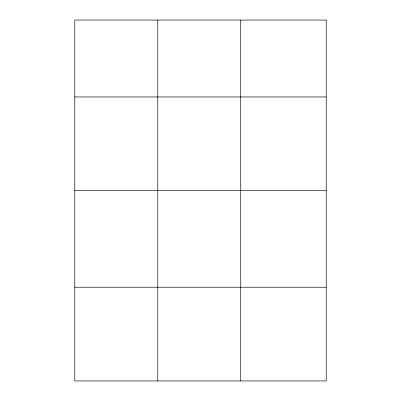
<?xml version="1.0" encoding="UTF-8"?>
<svg xmlns="http://www.w3.org/2000/svg" width="401" height="401" viewBox="0 0 401 401"><rect width="100%" height="100%" fill="white"/><g stroke="black" fill="none" stroke-linecap="round" stroke-linejoin="round"><path stroke-width="0.6" d="M74.781 96.952L326.219 96.952M74.781 190.67L326.219 190.67M74.781 287.231L326.219 287.231M240.73 20.05L240.73 380.95M157.753 20.05L157.753 380.95M326.219 20.05L74.781 20.05L74.781 380.95L326.219 380.95L326.219 20.05"/></g></svg>
